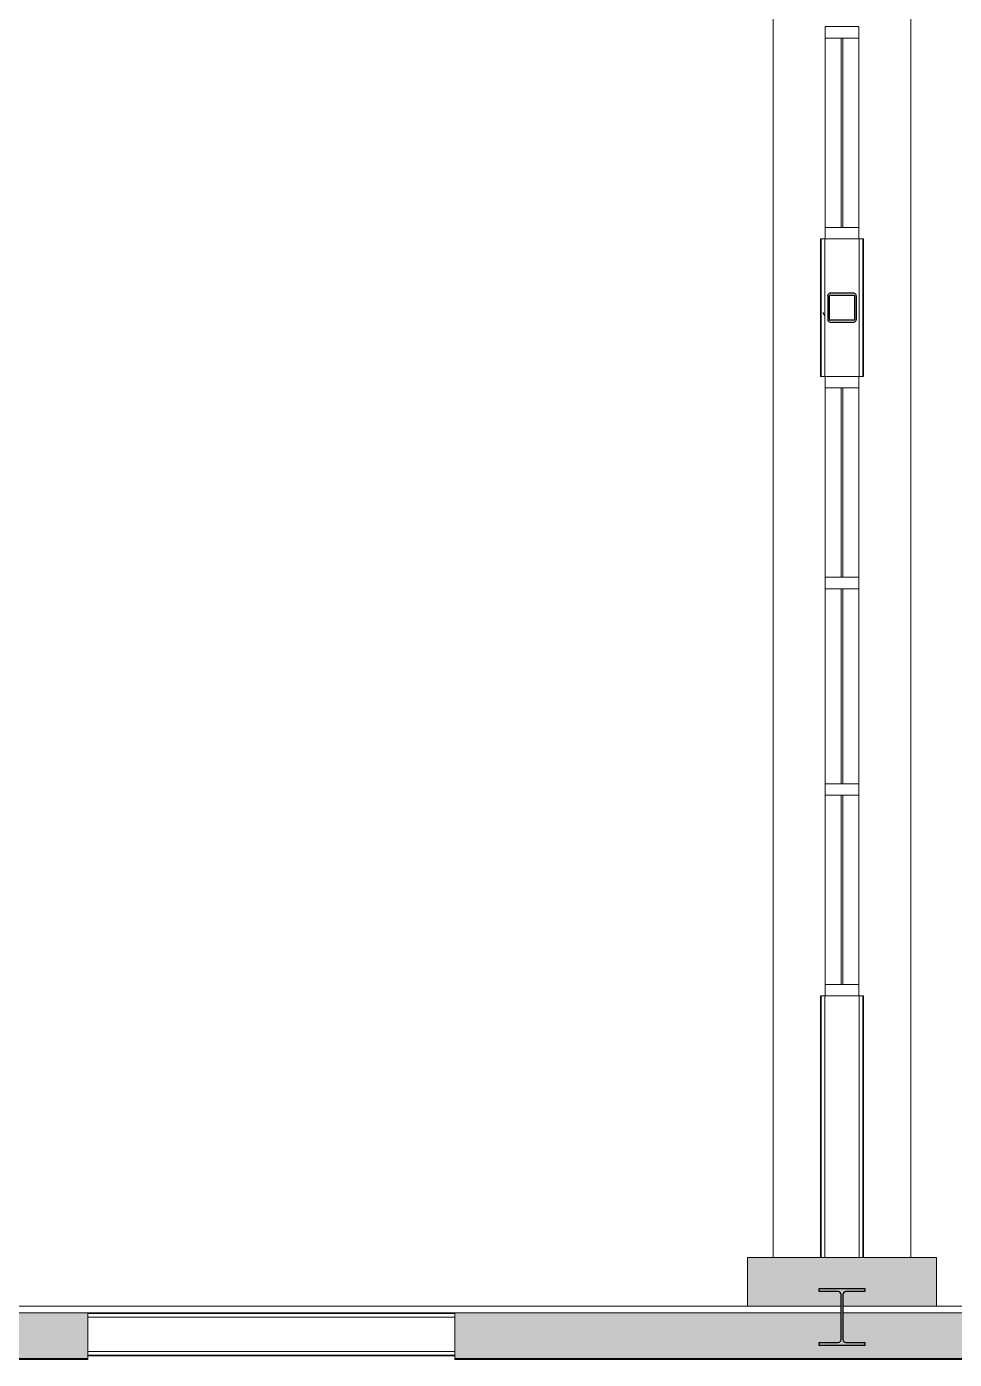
# Model space of a CAD drawing. Header units: inches. Extents: x -3803 to -1421, y -3454 to -210.
# Drawn here: x -2754.5 to -2592.8, y -958 to -725.6 of the extents above; entities that cross this region are included whole.
import ezdxf

# ---------------------------------------------------------------- set-up
doc = ezdxf.new("R2010")
doc.units = ezdxf.units.IN
doc.header["$MEASUREMENT"] = 0
for name, color, linetype, lineweight in [('A-FLOR', 192, 'Continuous', 13), ('A-GLAZ-CURT', 52, 'Continuous', 13), ('A-GLAZ-CWMG', 51, 'Continuous', 13), ('A-WALL', 113, 'Continuous', 13), ('A-WALL-PATT', 111, 'Continuous', 13), ('I-WALL', 2, 'Continuous', 13), ('S-COLS', 52, 'Continuous', 13)]:
    doc.layers.add(name, color=color, linetype=linetype, lineweight=lineweight)
pattern_1 = [(0, (0, 0), (30.72, 7.68), [1.267, -21.773, 1.267, -21.773, -122.88]), (0, (0, 0), (30.72, 7.68), [-46.08, 1.267, -44.813, 1.267, -21.773, -53.76]), (0, (0, 0), (30.72, 7.68), [-115.2, 1.267, -14.093, 1.267, -37.133]), (120, (11.52, 3.84), (-22.011075, 22.7643), [1.267, -21.773, 1.267, -21.773, -122.88]), (120, (11.52, 3.84), (-22.011075, 22.7643), [-46.08, 1.267, -44.813, 1.267, -21.773, -53.76]), (120, (11.52, 3.84), (-22.011075, 22.7643), [-115.2, 1.267, -14.093, 1.267, -37.133]), (240, (15.36, 19.2), (-8.708925, -30.4443), [1.267, -21.773, 1.267, -21.773, -122.88]), (240, (15.36, 19.2), (-8.708925, -30.4443), [-46.08, 1.267, -44.813, 1.267, -21.773, -53.76]), (240, (15.36, 19.2), (-8.708925, -30.4443), [-115.2, 1.267, -14.093, 1.267, -37.133])]

# ---------------------------------------------------------------- blocks, each defined once
blk = doc.blocks.new('_STL - Column - W Shape - 2017v1 - W10x39-1573222-DIMENSION PLAN - LEVEL 2 _579_ - 2__ - CAD')
at = {"layer": 'S-COLS'}
blk.add_hatch(color=130, dxfattribs=at).paths.add_polyline_path([(2, -4.96), (3.99, -4.96), (3.99, -4.43), (0.66, -4.43), (0.31, -4.28), (0.16, -3.93), (0.16, 3.93), (0.31, 4.28), (0.66, 4.43), (3.99, 4.43), (3.99, 4.96), (-4, 4.96), (-4, 4.43), (-0.66, 4.43), (-0.31, 4.28), (-0.16, 3.93), (-0.16, -3.93), (-0.31, -4.28), (-0.66, -4.43), (-4, -4.43), (-4, -4.96)], flags=0)
at = {"layer": 'S-COLS', "color": 253, "lineweight": 25}
for p, q in [((-4, 4.96), (3.99, 4.96)), ((-4, 4.43), (-4, 4.96)), ((3.99, 4.96), (3.99, 4.43)), ((-0.66, 4.43), (-4, 4.43)), ((-0.16, -3.93), (-0.16, 3.93)), ((0.16, 3.93), (0.16, -3.93)), ((3.99, 4.43), (0.66, 4.43)), ((-4, -4.96), (-4, -4.43)), ((-4, -4.43), (-0.66, -4.43)), ((0.66, -4.43), (3.99, -4.43)), ((3.99, -4.43), (3.99, -4.96)), ((3.99, -4.96), (-4, -4.96))]:
    blk.add_line(p, q, dxfattribs=at)
for centre, start, end in [((-0.66, 3.93), 360, 90), ((0.66, 3.93), 90, 180), ((-0.66, -3.93), 270, 360), ((0.66, -3.93), 180, 270)]:
    blk.add_arc(centre, 0.5, start, end, dxfattribs=at)
blk = doc.blocks.new('_STL - Column - HSS Rectangular - 2017v1 - HSS5x5x5_16-V85-DIMENSION PLAN - LEVEL 2 _579_ - 2__ - CAD')
at = {"layer": 'S-COLS'}
h = blk.add_hatch(dxfattribs=at)
h.set_pattern_fill('FP_9', color=256, style=0, pattern_type=2)
h.set_pattern_definition([(45, (2612.395, 774.641), (-8.909545, 8.909545), []), (45, (2618.335, 774.641), (-8.909545, 8.909545), [])])
h.paths.add_polyline_path([(2.06, -2.5), (2.37, -2.37), (2.5, -2.07), (2.5, 2.06), (2.37, 2.37), (2.06, 2.5), (-2.07, 2.5), (-2.37, 2.37), (-2.5, 2.06), (-2.5, -2.07), (-2.37, -2.37), (-2.07, -2.5)], flags=0)
h.paths.add_polyline_path([(-2.07, -2.19), (-2.15, -2.15), (-2.19, -2.07), (-2.15, 2.15), (-2.07, 2.19), (2.15, 2.15), (2.19, 2.06), (2.15, -2.15), (2.06, -2.19)], flags=0)
at = {"layer": 'S-COLS', "color": 7, "lineweight": 25}
for p, q in [((2.06, 2.5), (-2.07, 2.5)), ((-2.5, 2.06), (-2.5, -2.07)), ((-2.19, -2.07), (-2.19, 2.06)), ((-2.07, 2.19), (2.06, 2.19)), ((2.19, 2.06), (2.19, -2.07)), ((2.5, -2.07), (2.5, 2.06)), ((2.06, -2.19), (-2.07, -2.19)), ((-2.07, -2.5), (2.06, -2.5))]:
    blk.add_line(p, q, dxfattribs=at)
for centre, radius, start, end in [((-2.07, 2.06), 0.435, 90, 180), ((2.06, 2.06), 0.435, 360, 90), ((-2.07, 2.06), 0.123, 90, 180), ((2.06, 2.06), 0.123, 0, 90), ((-2.07, -2.07), 0.435, 180, 270), ((-2.07, -2.07), 0.123, 180, 270), ((2.06, -2.07), 0.435, 270, 360), ((2.06, -2.07), 0.122, 270, 0)]:
    blk.add_arc(centre, radius, start, end, dxfattribs=at)
blk = doc.blocks.new('15830016-STRUCT_MARTINEZ-MOORE_CENTRAL_v2018_rvt-1-DIMENSION PLAN - LEVEL 2 _579_ - 2__ - CAD')
at = {"color": 250, "lineweight": 13}
for name, p in [('_STL - Column - HSS Rectangular - 2017v1 - HSS5x5x5_16-V85-DIMENSION PLAN - LEVEL 2 _579_ - 2__ - CAD', (-2612.4, -774.64)), ('_STL - Column - W Shape - 2017v1 - W10x39-1573222-DIMENSION PLAN - LEVEL 2 _579_ - 2__ - CAD', (-2612.4, -950.64))]:
    blk.add_blockref(name, p, dxfattribs=at)
blk = doc.blocks.new('Basic Wall _ M8-8_masonry-BSALS - ___-3776945-DIMENSION PLAN - LEVEL 2 _579_ - 2__ - CAD')
at = {"layer": 'I-WALL', "lineweight": 20}
for q in [(-2679.9, -957.89), (-2596.96, -958.02)]:
    blk.add_line((-2679.9, -958.02), q, dxfattribs=at)
blk = doc.blocks.new('Basic Wall _ M8-8_masonry-BSALS - ___-3776946-DIMENSION PLAN - LEVEL 2 _579_ - 2__ - CAD')
at = {"layer": 'I-WALL', "lineweight": 20}
blk.add_line((-2596.96, -958.02), (-2568.07, -958.02), dxfattribs=at)
blk = doc.blocks.new('Basic Wall _ M8-8_masonry-BSALS - ___-3777037-DIMENSION PLAN - LEVEL 2 _579_ - 2__ - CAD')
at = {"layer": 'I-WALL', "lineweight": 20}
for p, q in [((-2792.9, -958.02), (-2792.9, -957.89)), ((-2792.9, -958.02), (-2743.9, -958.02)), ((-2743.9, -957.89), (-2743.9, -958.02))]:
    blk.add_line(p, q, dxfattribs=at)
blk = doc.blocks.new('Basic Wall _ B6-7 1_4_-BSALS - ___-3568051-DIMENSION PLAN - LEVEL 2 _579_ - 2__ - CAD')
at = {"layer": 'I-WALL', "lineweight": 20}
for p, q in [((-2616.15, -591.39), (-2616.02, -591.27)), ((-2616.15, -595.27), (-2616.15, -591.39)), ((-2616.02, -595.27), (-2616.15, -595.27)), ((-2616.15, -635.27), (-2616.02, -635.27)), ((-2616.15, -654.64), (-2616.15, -635.27)), ((-2616.02, -654.64), (-2616.15, -654.64)), ((-2616.15, -762.64), (-2616.02, -762.64)), ((-2616.15, -786.64), (-2616.15, -762.64)), ((-2616.02, -786.64), (-2616.15, -786.64)), ((-2616.15, -894.64), (-2616.02, -894.64)), ((-2616.15, -940.27), (-2616.15, -894.64))]:
    blk.add_line(p, q, dxfattribs=at)
blk = doc.blocks.new('Basic Wall _ B6-7 1_4_-BSALS - ___-3568050-DIMENSION PLAN - LEVEL 2 _579_ - 2__ - CAD')
at = {"layer": 'I-WALL', "lineweight": 20}
for p, q in [((-2608.77, -584.02), (-2608.65, -583.89)), ((-2608.65, -595.27), (-2608.65, -583.89)), ((-2608.65, -595.27), (-2608.77, -595.27)), ((-2608.77, -635.27), (-2608.65, -635.27)), ((-2608.65, -654.64), (-2608.65, -635.27)), ((-2608.65, -654.64), (-2608.77, -654.64)), ((-2608.77, -762.64), (-2608.65, -762.64)), ((-2608.65, -786.64), (-2608.65, -762.64)), ((-2608.65, -786.64), (-2608.77, -786.64)), ((-2608.77, -894.64), (-2608.65, -894.64)), ((-2608.65, -940.27), (-2608.65, -894.64))]:
    blk.add_line(p, q, dxfattribs=at)
blk = doc.blocks.new('Basic Wall _ B6-7 1_4_-BSALS - ___-3569085-DIMENSION PLAN - LEVEL 2 _579_ - 2__ - CAD')
at = {"layer": 'I-WALL', "lineweight": 20}
blk.add_line((-2679.9, -949.89), (-2743.9, -949.89), dxfattribs=at)
blk = doc.blocks.new('Basic Wall _ B6-7 1_4_-BSALS - ___-3569084-DIMENSION PLAN - LEVEL 2 _579_ - 2__ - CAD')
at = {"layer": 'I-WALL', "lineweight": 20}
blk.add_line((-2743.9, -957.39), (-2679.9, -957.39), dxfattribs=at)
blk = doc.blocks.new('System Panel - interior glazed panels-885103-DIMENSION PLAN - LEVEL 2 _579_ - 2__ - CAD')
at = {"layer": 'A-GLAZ-CURT', "lineweight": 20}
for p, q in [((16.5, 0.125), (-16.5, 0.125)), ((-16.5, 0.125), (-16.5, -0.125)), ((16.5, -0.125), (16.5, 0.125)), ((-16.5, -0.125), (16.5, -0.125))]:
    blk.add_line(p, q, dxfattribs=at)
blk = doc.blocks.new('Rectangular Mullion - 6 x 6 interior mullion-2750475-DIMENSION PLAN - LEVEL 2 _579_ - 2__ - CAD')
at = {"layer": 'A-GLAZ-CWMG', "lineweight": 9}
for p, q in [((-2369.9, -950.95), (-2336.9, -950.95)), ((-2336.9, -956.83), (-2369.9, -956.83))]:
    blk.add_line(p, q, dxfattribs=at)
blk = doc.blocks.new('Rectangular Mullion - 2 x 6 interior mullion-V37-DIMENSION PLAN - LEVEL 2 _579_ - 2__ - CAD')
at = {"layer": 'A-GLAZ-CWMG', "lineweight": 20}
for p, q in [((0, 2.9375), (-2, 2.9375)), ((-2, 2.9375), (-2, -2.9375)), ((0, -2.9375), (0, 2.9375)), ((-2, -2.9375), (0, -2.9375))]:
    blk.add_line(p, q, dxfattribs=at)
blk = doc.blocks.new('Rectangular Mullion - 2 x 6 interior mullion-V38-DIMENSION PLAN - LEVEL 2 _579_ - 2__ - CAD')
at = {"layer": 'A-GLAZ-CWMG', "lineweight": 20}
for p, q in [((-1, 2.9375), (1, 2.9375)), ((-1, -2.9375), (-1, 2.9375)), ((1, 2.9375), (1, -2.9375)), ((1, -2.9375), (-1, -2.9375))]:
    blk.add_line(p, q, dxfattribs=at)
blk = doc.blocks.new('System Panel - interior glazed panels-3478693-DIMENSION PLAN - LEVEL 2 _579_ - 2__ - CAD')
at = {"layer": 'A-GLAZ-CURT', "lineweight": 20}
for p, q in [((16.5, 0.125), (-16.5, 0.125)), ((-16.5, 0.125), (-16.5, -0.125)), ((16.5, -0.125), (16.5, 0.125)), ((-16.5, -0.125), (16.5, -0.125))]:
    blk.add_line(p, q, dxfattribs=at)
blk = doc.blocks.new('System Panel - interior glazed panels-3478694-DIMENSION PLAN - LEVEL 2 _579_ - 2__ - CAD')
at = {"layer": 'A-GLAZ-CURT', "lineweight": 20}
for p, q in [((17, 0.125), (-17, 0.125)), ((-17, 0.125), (-17, -0.125)), ((17, -0.125), (17, 0.125)), ((-17, -0.125), (17, -0.125))]:
    blk.add_line(p, q, dxfattribs=at)
blk = doc.blocks.new('Rectangular Mullion - 6 x 6 interior mullion-3478684-DIMENSION PLAN - LEVEL 2 _579_ - 2__ - CAD')
at = {"layer": 'A-GLAZ-CWMG', "lineweight": 9}
for p, q in [((-2615.33, -821.64), (-2615.33, -788.64)), ((-2609.46, -788.64), (-2609.46, -821.64))]:
    blk.add_line(p, q, dxfattribs=at)
blk = doc.blocks.new('Rectangular Mullion - 6 x 6 interior mullion-3478685-DIMENSION PLAN - LEVEL 2 _579_ - 2__ - CAD')
at = {"layer": 'A-GLAZ-CWMG', "lineweight": 9}
for p, q in [((-2615.33, -857.64), (-2615.33, -823.64)), ((-2609.46, -823.64), (-2609.46, -857.64))]:
    blk.add_line(p, q, dxfattribs=at)
blk = doc.blocks.new('Rectangular Mullion - 2 x 6 interior mullion-383796-DIMENSION PLAN - LEVEL 2 _579_ - 2__ - CAD')
at = {"layer": 'A-GLAZ-CWMG', "lineweight": 20}
for p, q in [((-2, 2.9375), (0, 2.9375)), ((-2, -2.9375), (-2, 2.9375)), ((0, 2.9375), (0, -2.9375)), ((0, -2.9375), (-2, -2.9375))]:
    blk.add_line(p, q, dxfattribs=at)
blk = doc.blocks.new('Rectangular Mullion - 2 x 6 interior mullion-V103-DIMENSION PLAN - LEVEL 2 _579_ - 2__ - CAD')
at = {"layer": 'A-GLAZ-CWMG', "lineweight": 20}
for p, q in [((0, 2.9375), (-2, 2.9375)), ((-2, 2.9375), (-2, -2.9375)), ((0, -2.9375), (0, 2.9375)), ((-2, -2.9375), (0, -2.9375))]:
    blk.add_line(p, q, dxfattribs=at)
blk = doc.blocks.new('Rectangular Mullion - 2 x 6 interior mullion-V46-DIMENSION PLAN - LEVEL 2 _579_ - 2__ - CAD')
at = {"layer": 'A-GLAZ-CWMG', "lineweight": 20}
for p, q in [((-1, 2.9375), (1, 2.9375)), ((-1, -2.9375), (-1, 2.9375)), ((1, 2.9375), (1, -2.9375)), ((1, -2.9375), (-1, -2.9375))]:
    blk.add_line(p, q, dxfattribs=at)

msp = doc.modelspace()

# ---------------------------------------------------------------- hatches: boundary and pattern name
at = {"layer": 'A-WALL-PATT', "lineweight": 9}
h = msp.add_hatch(dxfattribs=at)
h.set_pattern_fill('FP_2', color=256, style=0, pattern_type=2)
h.set_pattern_definition(pattern_1)
h.paths.add_polyline_path([(-2608.77, -940.27), (-2608.77, -894.64), (-2609.4, -894.64), (-2609.4, -940.27)], flags=0)
h.paths.add_polyline_path([(-2609.4, -786.64), (-2608.77, -786.64), (-2608.77, -762.64), (-2609.4, -762.64), (-2609.4, -773.79)], flags=0)
h.paths.add_polyline_path([(-2608.77, -654.64), (-2608.77, -635.27), (-2609.4, -635.27), (-2609.4, -654.64)], flags=0)
h.paths.add_polyline_path([(-2609.4, -595.27), (-2608.77, -595.27), (-2608.77, -584.02), (-2609.4, -584.02), (-2609.4, -584.64)], flags=0)
h = msp.add_hatch(dxfattribs=at)
h.set_pattern_fill('FP_2', color=256, style=0, pattern_type=2)
h.set_pattern_definition(pattern_1)
h.paths.add_polyline_path([(-2615.4, -940.27), (-2615.4, -894.64), (-2616.02, -894.64), (-2616.02, -940.27)], flags=0)
h.paths.add_polyline_path([(-2616.02, -786.64), (-2615.4, -786.64), (-2615.4, -762.64), (-2616.02, -762.64), (-2616.02, -773.79)], flags=0)
h.paths.add_polyline_path([(-2616.02, -654.64), (-2615.4, -654.64), (-2615.4, -635.27), (-2616.02, -635.27)], flags=0)
h.paths.add_polyline_path([(-2615.4, -595.27), (-2615.4, -590.64), (-2616.02, -590.64), (-2616.02, -595.27)], flags=0)
at = {"layer": 'A-WALL-PATT', "lineweight": 20}
msp.add_hatch(color=10, dxfattribs=at).paths.add_polyline_path([(-2628.9, -948.77), (-2612.56, -948.77), (-2612.56, -946.71), (-2612.7, -946.36), (-2613.06, -946.21), (-2616.39, -946.21), (-2616.39, -945.68), (-2608.4, -945.68), (-2608.4, -946.21), (-2611.74, -946.21), (-2612.09, -946.36), (-2612.24, -946.71), (-2612.24, -948.77), (-2595.9, -948.77), (-2595.9, -940.27), (-2628.9, -940.27)], flags=0)
at = {"layer": 'A-WALL-PATT', "lineweight": 5}
for points in [[(-2743.9, -957.89), (-2743.9, -949.89), (-2792.9, -949.89), (-2792.9, -957.89), (-2783.63, -957.89)], [(-2596.96, -957.89), (-2596.96, -949.89), (-2612.24, -949.89), (-2612.24, -954.57), (-2612.09, -954.92), (-2611.74, -955.07), (-2608.4, -955.07), (-2608.4, -955.6), (-2616.39, -955.6), (-2616.39, -955.07), (-2613.06, -955.07), (-2612.7, -954.92), (-2612.56, -954.57), (-2612.56, -949.89), (-2679.9, -949.89), (-2679.9, -957.89), (-2608.4, -957.89)]]:
    msp.add_hatch(color=50, dxfattribs=at).paths.add_polyline_path(points, flags=0)
h = msp.add_hatch(color=50, dxfattribs=at)
h.paths.add_polyline_path([(-2412.4, -957.89), (-2399.9, -957.89), (-2399.9, -949.89), (-2416.24, -949.89), (-2416.24, -954.57), (-2416.09, -954.92), (-2415.74, -955.07), (-2412.4, -955.07), (-2412.4, -955.6), (-2420.39, -955.6), (-2420.39, -955.07), (-2417.06, -955.07), (-2416.7, -954.92), (-2416.56, -954.57), (-2416.56, -949.89), (-2459.4, -949.89), (-2459.4, -957.89), (-2415.74, -957.89)], flags=0)
h.paths.add_polyline_path([(-2568.4, -957.89), (-2568.4, -949.89), (-2596.96, -949.89), (-2596.96, -957.89)], flags=0)

# ---------------------------------------------------------------- linework, layer by layer
at = {"layer": 'A-FLOR', "lineweight": 20}
for p, q in [((-2600.4, -238.14), (-2600.4, -940.27)), ((-2624.4, -940.27), (-2624.4, -591.39)), ((-2791.9, -948.77), (-2628.9, -948.77)), ((-2595.9, -948.77), (-2573.4, -948.77))]:
    msp.add_line(p, q, dxfattribs=at)
at = {"layer": 'A-WALL'}
for p, q in [((-2615.4, -786.64), (-2615.4, -762.64)), ((-2609.4, -786.64), (-2609.4, -762.64)), ((-2615.4, -940.27), (-2615.4, -894.64)), ((-2609.4, -940.27), (-2609.4, -894.64)), ((-2743.9, -950.64), (-2679.9, -950.64)), ((-2743.9, -956.64), (-2679.9, -956.64))]:
    msp.add_line(p, q, dxfattribs=at)
at = {"layer": 'I-WALL', "lineweight": 20}
for p, q in [((-2616.02, -762.64), (-2616.02, -786.64)), ((-2608.77, -762.64), (-2616.02, -762.64)), ((-2608.77, -786.64), (-2608.77, -762.64)), ((-2616.02, -786.64), (-2608.77, -786.64)), ((-2616.02, -894.64), (-2616.02, -940.27)), ((-2608.77, -894.64), (-2616.02, -894.64)), ((-2608.77, -940.27), (-2608.77, -894.64)), ((-2595.9, -940.27), (-2628.9, -940.27)), ((-2628.9, -940.27), (-2628.9, -948.77)), ((-2595.9, -948.77), (-2595.9, -940.27)), ((-2743.9, -949.89), (-2792.9, -949.89)), ((-2743.9, -957.89), (-2743.9, -949.89)), ((-2679.9, -950.02), (-2743.9, -950.02)), ((-2612.56, -949.89), (-2679.9, -949.89)), ((-2679.9, -949.89), (-2679.9, -957.89)), ((-2628.9, -948.77), (-2612.56, -948.77)), ((-2612.24, -948.77), (-2595.9, -948.77)), ((-2612.24, -949.89), (-2416.56, -949.89)), ((-2743.9, -957.27), (-2679.9, -957.27)), ((-2792.9, -957.89), (-2743.9, -957.89)), ((-2679.9, -957.89), (-2371.9, -957.89))]:
    msp.add_line(p, q, dxfattribs=at)

# ---------------------------------------------------------------- block references
at = {"lineweight": 5}
msp.add_blockref('15830016-STRUCT_MARTINEZ-MOORE_CENTRAL_v2018_rvt-1-DIMENSION PLAN - LEVEL 2 _579_ - 2__ - CAD', (0, 0), dxfattribs=at)
at = {"layer": 'A-GLAZ-CURT', "lineweight": 9}
for name, p, rotation in [('System Panel - interior glazed panels-885103-DIMENSION PLAN - LEVEL 2 _579_ - 2__ - CAD', (-2612.4, -744.14), 89.99999999999982), ('System Panel - interior glazed panels-3478693-DIMENSION PLAN - LEVEL 2 _579_ - 2__ - CAD', (-2612.4, -805.14), 270.0000000000002), ('System Panel - interior glazed panels-3478694-DIMENSION PLAN - LEVEL 2 _579_ - 2__ - CAD', (-2612.4, -840.64), 270.0000000000002), ('System Panel - interior glazed panels-3478693-DIMENSION PLAN - LEVEL 2 _579_ - 2__ - CAD', (-2612.4, -876.14), 270.0000000000002)]:
    msp.add_blockref(name, p, dxfattribs=dict(at, rotation=rotation))
at = {"layer": 'A-GLAZ-CWMG', "lineweight": 9, "extrusion": (0, 0, -1)}
for name, p, rotation in [('Rectangular Mullion - 2 x 6 interior mullion-V38-DIMENSION PLAN - LEVEL 2 _579_ - 2__ - CAD', (2612.4, -726.64), 90.0000000000002), ('Rectangular Mullion - 2 x 6 interior mullion-V46-DIMENSION PLAN - LEVEL 2 _579_ - 2__ - CAD', (2612.4, -822.64), 269.9999999999998), ('Rectangular Mullion - 2 x 6 interior mullion-V46-DIMENSION PLAN - LEVEL 2 _579_ - 2__ - CAD', (2612.4, -858.64), 269.9999999999998), ('Rectangular Mullion - 2 x 6 interior mullion-383796-DIMENSION PLAN - LEVEL 2 _579_ - 2__ - CAD', (2612.4, -894.64), 269.9999999999998)]:
    msp.add_blockref(name, p, dxfattribs=dict(at, rotation=rotation))
at = {"layer": 'A-GLAZ-CWMG', "lineweight": 9}
for name, p, rotation in [('Rectangular Mullion - 6 x 6 interior mullion-2750475-DIMENSION PLAN - LEVEL 2 _579_ - 2__ - CAD', (-3566.29, 1609.25), 90), ('Rectangular Mullion - 2 x 6 interior mullion-V37-DIMENSION PLAN - LEVEL 2 _579_ - 2__ - CAD', (-2612.4, -762.64), 269.9999999999998), ('Rectangular Mullion - 2 x 6 interior mullion-V103-DIMENSION PLAN - LEVEL 2 _579_ - 2__ - CAD', (-2612.4, -786.64), 90.0000000000002)]:
    msp.add_blockref(name, p, dxfattribs=dict(at, rotation=rotation))
for name, p in [('Rectangular Mullion - 6 x 6 interior mullion-3478684-DIMENSION PLAN - LEVEL 2 _579_ - 2__ - CAD', (0, 0)), ('Rectangular Mullion - 6 x 6 interior mullion-3478685-DIMENSION PLAN - LEVEL 2 _579_ - 2__ - CAD', (0, 0)), ('Rectangular Mullion - 6 x 6 interior mullion-3478684-DIMENSION PLAN - LEVEL 2 _579_ - 2__ - CAD', (0, -71))]:
    msp.add_blockref(name, p, dxfattribs=at)
at = {"layer": 'I-WALL', "lineweight": 20}
for name in ['Basic Wall _ B6-7 1_4_-BSALS - ___-3568050-DIMENSION PLAN - LEVEL 2 _579_ - 2__ - CAD', 'Basic Wall _ B6-7 1_4_-BSALS - ___-3568051-DIMENSION PLAN - LEVEL 2 _579_ - 2__ - CAD', 'Basic Wall _ B6-7 1_4_-BSALS - ___-3569085-DIMENSION PLAN - LEVEL 2 _579_ - 2__ - CAD', 'Basic Wall _ M8-8_masonry-BSALS - ___-3777037-DIMENSION PLAN - LEVEL 2 _579_ - 2__ - CAD', 'Basic Wall _ B6-7 1_4_-BSALS - ___-3569084-DIMENSION PLAN - LEVEL 2 _579_ - 2__ - CAD', 'Basic Wall _ M8-8_masonry-BSALS - ___-3776945-DIMENSION PLAN - LEVEL 2 _579_ - 2__ - CAD', 'Basic Wall _ M8-8_masonry-BSALS - ___-3776946-DIMENSION PLAN - LEVEL 2 _579_ - 2__ - CAD']:
    msp.add_blockref(name, (0, 0), dxfattribs=at)

doc.saveas('drawing.dxf')
